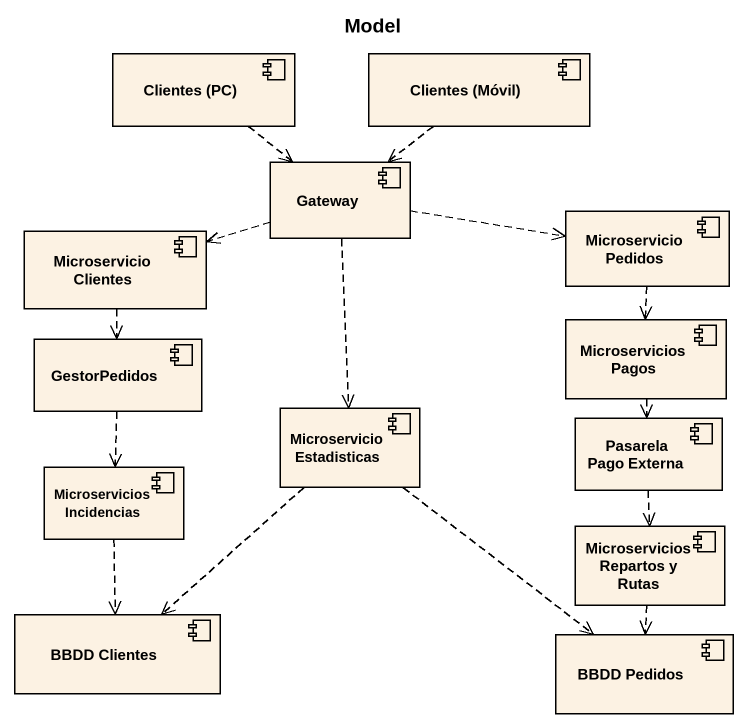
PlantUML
@startuml
title Model
component "Clientes (PC)" as Clientes_PC
component "Clientes (Móvil)" as Clientes_Móvil
component Gateway
component "Microservicio Pedidos" as Microservicio_Pedidos
component "Microservicio Clientes" as Microservicio_Clientes
component GestorPedidos
component "Microservicios Pagos" as Microservicios_Pagos
component "Microservicios Incidencias" as Microservicios_Incidencias
component "Microservicio Estadisticas" as Microservicio_Estadisticas
component "Pasarela Pago Externa" as Pasarela_Pago_Externa
component "Microservicios Repartos y Rutas" as Microservicios_Repartos_y
component "BBDD Clientes" as BBDD_Clientes
component "BBDD Pedidos" as BBDD_Pedidos
Clientes_PC ..> Gateway
Clientes_Móvil ..> Gateway
Gateway .right.> Microservicio_Pedidos
Gateway .left.> Microservicio_Clientes
Gateway ..> Microservicio_Estadisticas
Microservicio_Pedidos ..> Microservicios_Pagos
Microservicio_Clientes ..> GestorPedidos
GestorPedidos ..> Microservicios_Incidencias
Microservicios_Pagos ..> Pasarela_Pago_Externa
Microservicios_Incidencias ..> BBDD_Clientes
Microservicio_Estadisticas ..> BBDD_Clientes
Microservicio_Estadisticas ..> BBDD_Pedidos
Pasarela_Pago_Externa ..> Microservicios_Repartos_y
Microservicios_Repartos_y ..> BBDD_Pedidos
@enduml
